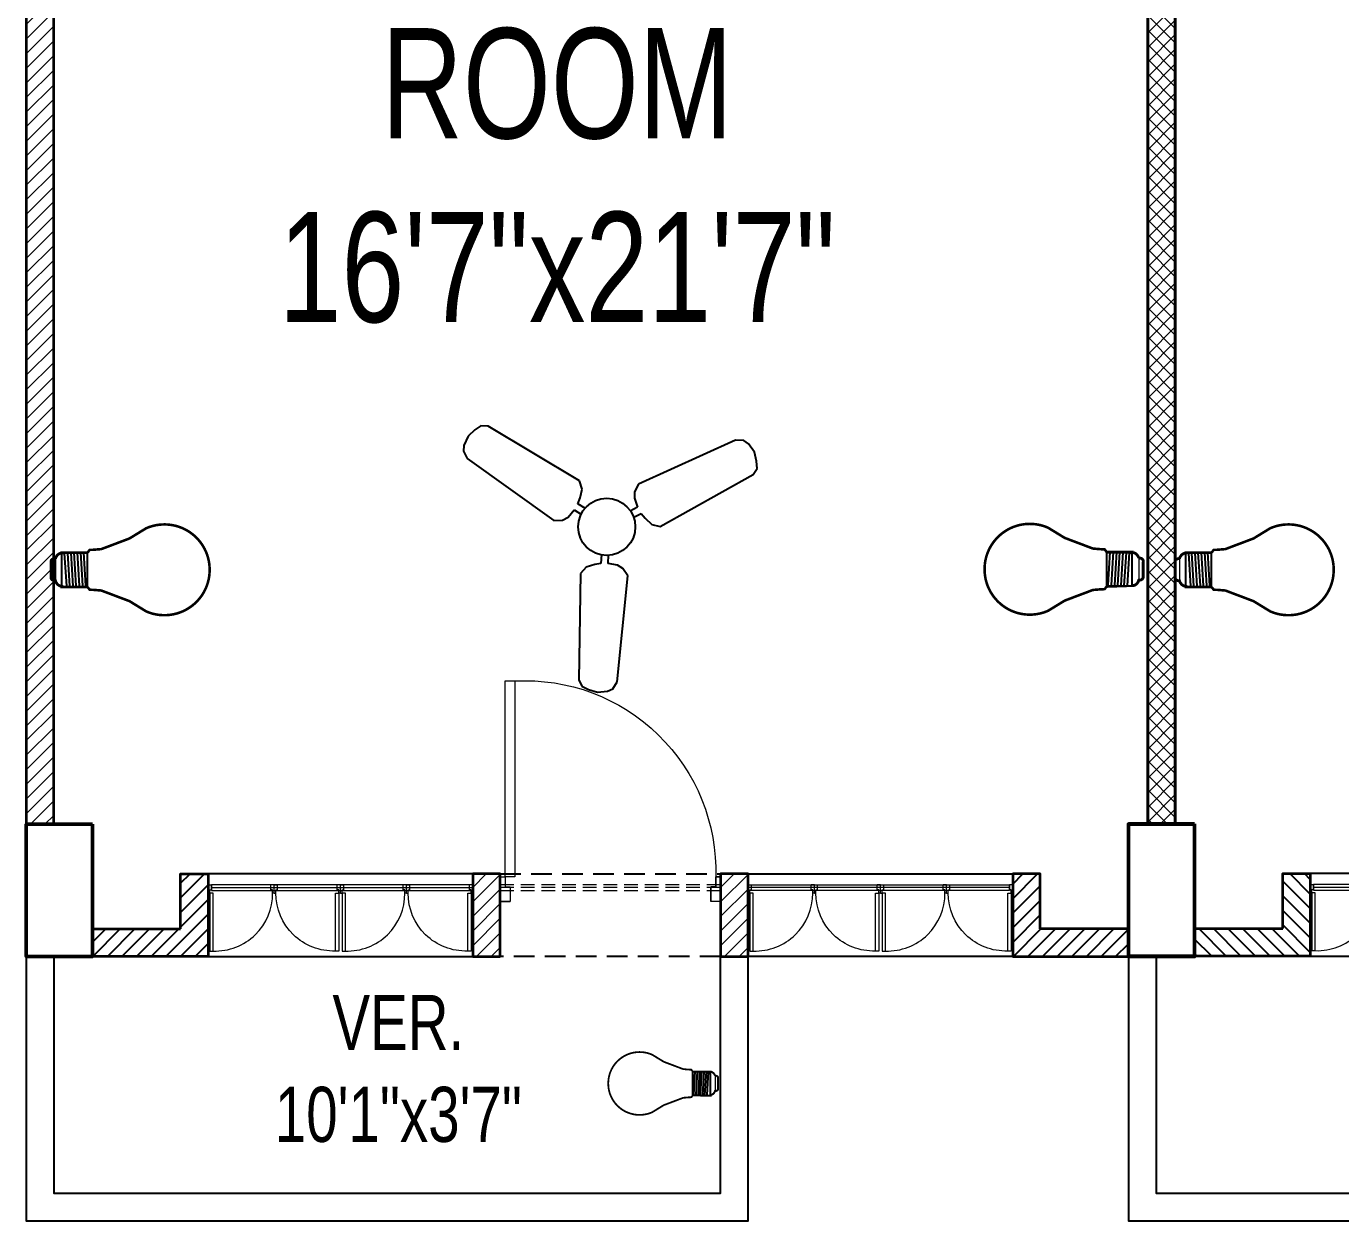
# Model space of a CAD drawing. Header units: inches. Extents: x -20263 to 10253, y -4567 to 3195.
# Drawn here: x 1168.8 to 1407.3, y 13.2 to 230 of the extents above; entities that cross this region are included whole.
import ezdxf

# ---------------------------------------------------------------- set-up
doc = ezdxf.new("R2010")
doc.units = ezdxf.units.IN
doc.header["$MEASUREMENT"] = 0
doc.linetypes.add('DASHED2', pattern=[0.375, 0.25, -0.125])
for name, color, linetype, lineweight in [('A-TEXT', 7, 'Continuous', 5), ('ar-DOOR-WOOD', 44, 'Continuous', 0), ('Main Wall', 250, 'Continuous', 13)]:
    doc.layers.add(name, color=color, linetype=linetype, lineweight=lineweight)
doc.layers.add('hatch brick', color=32, linetype='Continuous', lineweight=0, transparency=0.4)
doc.styles.add('SIMPLE', font='romantic.ttf')
pattern_1 = [(45, (0, 0), (-1.325825214724776, 1.325825214724777), [])]
pattern_2 = [(45, (-53754.35530223654, -18626.66944705774), (-1.325825214724776, 1.325825214724777), [])]
pattern_3 = [(45, (-53823.35530223607, -18628.66944705891), (-1.325825214724776, 1.325825214724777), [])]
pattern_4 = [(45, (-53826.85530223607, -18628.66944705891), (-1.325825214724776, 1.325825214724777), [])]
pattern_5 = [(45, (-53709.35530223747, -18626.66944705701), (-1.325825214724776, 1.325825214724777), [])]

# ---------------------------------------------------------------- blocks, each defined once
blk = doc.blocks.new('DOOR_45')
at = {"layer": 'ar-DOOR-WOOD'}
for p, q in [((-11008.74983954093, 15426.44491901914), (-11008.74983954093, 15424.44491901914)), ((-10968.74983954093, 15426.44491901914), (-11008.74983954093, 15426.44491901914)), ((-10968.74983954093, 15427.44491901914), (-10963.74983954093, 15427.44491901914)), ((-10968.74983954093, 15427.44491901914), (-10968.74983954093, 15426.44491901914)), ((-10968.74983954093, 15424.44491901914), (-10968.74983954093, 15426.44491901914)), ((-10968.74983954093, 15426.44491901914), (-10966.74983954093, 15426.44491901913)), ((-10966.74983954093, 15426.44491901913), (-10966.74983954093, 15425.44491901914)), ((-10963.74983954093, 15427.44491901914), (-10963.74983954093, 15425.44491901914)), ((-11008.74983954093, 15424.44491901914), (-10968.74983954093, 15424.44491901914)), ((-10966.74983954094, 15425.44491901914), (-10963.74983954093, 15425.44491901914)), ((-10968.74983954093, 15382.44491901914), (-10968.74983954093, 15383.44491901914)), ((-10968.74983954093, 15383.44491901914), (-10966.74983954093, 15383.44491901915)), ((-10966.74983954094, 15384.44491901914), (-10963.74983954093, 15384.44491901914)), ((-10966.74983954093, 15383.44491901915), (-10966.74983954093, 15384.44491901914)), ((-10963.74983954093, 15382.44491901914), (-10963.74983954093, 15384.44491901914)), ((-10968.74983954093, 15382.44491901914), (-10963.74983954093, 15382.44491901914))]:
    blk.add_line(p, q, dxfattribs=at)
for points in [[(-10968.74983954093, 15426.44491901914), (-11008.74983954093, 15426.44491901914), (-11008.74983954093, 15424.44491901914), (-10968.74983954093, 15424.44491901914)], [(-10963.74983954093, 15427.44491901914), (-10968.74983954093, 15427.44491901914), (-10968.74983954093, 15426.44491901914), (-10966.74983954093, 15426.44491901913), (-10966.74983954094, 15425.44491901914), (-10963.74983954093, 15425.44491901914)], [(-10968.74983954093, 15383.44491901914), (-10968.74983954093, 15382.44491901914), (-10963.74983954093, 15382.44491901914), (-10963.74983954093, 15384.44491901914), (-10966.74983954094, 15384.44491901914), (-10966.74983954093, 15383.44491901915)]]:
    blk.add_lwpolyline(points, close=True, dxfattribs=at)
blk.add_arc((-10969.88878258354, 15422.34595019709), 38.91770057393096, 176.9083364880638, 271.6770247748565, dxfattribs=at)
blk = doc.blocks.new('DOOR_40')
at = {"layer": 'ar-DOOR-WOOD'}
for p, q in [((-11029.13413019131, 15421.44491901914), (-11064.13413019131, 15421.44491901914)), ((-11064.13413019131, 15421.44491901914), (-11064.13413019131, 15419.44491901914)), ((-11064.13413019131, 15419.44491901914), (-11029.1341301913, 15419.44491901914)), ((-11029.13413019131, 15422.44491901914), (-11024.13413019131, 15422.44491901914)), ((-11029.13413019131, 15422.44491901914), (-11029.13413019131, 15421.44491901914)), ((-11029.1341301913, 15419.44491901914), (-11029.13413019131, 15421.44491901914)), ((-11029.13413019131, 15421.44491901914), (-11027.13413019131, 15421.44491901913)), ((-11027.13413019131, 15421.44491901913), (-11027.13413019131, 15420.44491901914)), ((-11027.13413019131, 15420.44491901914), (-11024.13413019131, 15420.44491901914)), ((-11024.13413019131, 15422.44491901914), (-11024.13413019131, 15420.44491901914)), ((-11027.13413019131, 15383.44491901915), (-11027.13413019131, 15384.44491901914)), ((-11027.13413019131, 15384.44491901914), (-11024.13413019131, 15384.44491901914)), ((-11024.13413019131, 15382.44491901914), (-11024.13413019131, 15384.44491901914)), ((-11029.13413019131, 15383.44491901914), (-11027.13413019131, 15383.44491901915)), ((-11029.13413019131, 15382.44491901914), (-11029.13413019131, 15383.44491901914)), ((-11029.13413019131, 15382.44491901914), (-11024.13413019131, 15382.44491901914))]:
    blk.add_line(p, q, dxfattribs=at)
blk.add_arc((-11029.35043855318, 15418.24850811177), 34.80426127697213, 178.0300457284519, 270.3560953613495, dxfattribs=at)
blk = doc.blocks.new('room 1')
h = blk.add_hatch()
h.set_pattern_fill('ANSI31', color=256, scale=15)
h.set_pattern_definition(pattern_1)
h.paths.add_polyline_path([(1498318.013291729, 133229.0129642707), (1498318.013291729, 133219.012964271), (1498323.013291729, 133219.012964271), (1498323.013291727, 133234.0129642703), (1498302.013291727, 133234.0129642703), (1498302.013291727, 133229.0129642751), (1498302.013291727, 133229.0129642751)])
h = blk.add_hatch()
h.set_pattern_fill('ANSI31', color=256, scale=15)
h.set_pattern_definition(pattern_1)
h.paths.add_polyline_path([(1498474.013291725, 133229.0129642705), (1498474.013291725, 133219.0129642708), (1498469.013291725, 133219.0129642708), (1498469.013291727, 133234.0129642701), (1498490.013291727, 133234.0129642701), (1498490.013291728, 133229.0129642749), (1498490.013291727, 133229.0129642749)])
at = {"layer": 'hatch brick'}
h = blk.add_hatch(dxfattribs=at)
h.set_pattern_fill('ANSI31', color=256, scale=15)
h.set_pattern_definition([(45, (68.99999999953434, 2.000000001164153), (-1.325825214724776, 1.325825214724777), [])])
h.paths.add_polyline_path([(1498376.013291727, 133234.0129642774), (1498376.013291726, 133219.0129642703), (1498376.013291726, 133219.0129642708), (1498371.013291727, 133219.012964271), (1498371.013291728, 133234.0129642775)])
h = blk.add_hatch(dxfattribs=at)
h.set_pattern_fill('ANSI31', color=256, scale=15)
h.set_pattern_definition([(45, (113.999999998603, 2.000000001891749), (-1.325825214724776, 1.325825214724777), [])])
h.paths.add_polyline_path([(1498421.013291724, 133234.0129642774), (1498421.013291725, 133219.012964271), (1498421.013291725, 133219.0129642715), (1498416.013291726, 133219.0129642718), (1498416.013291725, 133234.0129642775)])
h = blk.add_hatch(dxfattribs=at)
h.set_pattern_fill('ANSI31', color=256, scale=15)
h.set_pattern_definition(pattern_1)
h.paths.add_polyline_path([(1498298.513291727, 132989.0129642696), (1498293.513291727, 132989.0129642696), (1498293.513291727, 133210.0129642703), (1498298.513291727, 133210.0129642703)])
h = blk.add_hatch(dxfattribs=at)
h.set_pattern_fill('ANSI31', color=256, scale=15)
h.set_pattern_definition(pattern_1)
h.paths.add_polyline_path([(1498493.513291727, 132989.0129642698), (1498498.513291727, 132989.0129642698), (1498498.513291727, 133210.0129642701), (1498493.513291727, 133210.0129642701)])
h = blk.add_hatch(dxfattribs=at)
h.set_pattern_fill('ANSI31', color=256, scale=15)
h.set_pattern_definition([(45, (-14.49999998044223, 0), (-1.325825214724776, 1.325825214724777), [])])
h.paths.add_polyline_path([(1498302.013291727, 132970.0129642696), (1498307.013291727, 132970.0129642698), (1498307.013291727, 132965.01296427), (1498302.013291727, 132965.0129642696)])
h = blk.add_hatch(dxfattribs=at)
h.set_pattern_fill('ANSI31', color=256, scale=15)
h.set_pattern_definition([(45, (-5.000000000465661, -251.9999999998545), (-1.325825214724776, 1.325825214724777), [])])
h.paths.add_polyline_path([(1498376.013291727, 132970.0129642698), (1498355.013291728, 132970.01296427), (1498355.013291728, 132965.0129642701), (1498376.013291727, 132965.0129642699)])
h = blk.add_hatch(dxfattribs=at)
h.set_pattern_fill('ANSI31', color=256, scale=15)
h.set_pattern_definition([(45, (1.211289544356987, 4.016328603029251e-09), (-1.325825214724776, 1.325825214724777), [])])
h.paths.add_polyline_path([(1498437.013291727, 132970.01296427), (1498416.013291727, 132970.012964274), (1498416.013291727, 132965.0129642736), (1498437.013291727, 132965.01296427)])
h = blk.add_hatch(dxfattribs=at)
h.set_pattern_fill('ANSI31', color=256, scale=15)
h.set_pattern_definition(pattern_1)
h.paths.add_polyline_path([(1498490.013291727, 132970.0129642701), (1498485.013291727, 132970.0129642703), (1498485.013291727, 132965.0129642705), (1498490.013291727, 132965.01296427)])
for points in [[(1498323.013291728, 133234.0129642735), (1498371.013291727, 133234.0129642738), (1498371.013291727, 133219.0129642738), (1498323.013291728, 133219.0129642731)], [(1498469.013291724, 133234.0129642784), (1498421.013291725, 133234.0129642787), (1498421.013291725, 133219.0129642702), (1498469.013291724, 133219.0129642696)]]:
    blk.add_lwpolyline(points, close=True)
at = {"linetype": 'DASHED2', "ltscale": 15}
for points in [[(1498376.013291726, 133219.012964271), (1498416.013291726, 133219.012964271), (1498416.013291726, 133234.0129642765), (1498376.013291726, 133234.0129642765)], [(1498376.013291727, 132965.0129642697), (1498416.013291727, 132965.0129642697), (1498416.013291727, 132970.0129642693), (1498376.013291727, 132970.0129642693)]]:
    blk.add_lwpolyline(points, close=True, dxfattribs=at)
at = {"layer": 'Main Wall', "color": 1, "lineweight": 50}
for points in [[(1498302.013291727, 133210.0129642703), (1498290.013291727, 133210.0129642703), (1498290.013291727, 133234.0129642703), (1498302.013291727, 133234.0129642703), (1498302.013291727, 133210.0129642703)], [(1498502.013291727, 133210.0129642701), (1498490.013291727, 133210.0129642701), (1498490.013291727, 133234.0129642701), (1498502.013291727, 133234.0129642701), (1498502.013291727, 133210.0129642701)], [(1498302.013291727, 132965.0129642696), (1498290.013291727, 132965.0129642696), (1498290.013291727, 132989.0129642696), (1498302.013291727, 132989.0129642696), (1498302.013291727, 132965.0129642696)], [(1498502.013291727, 132965.0129642698), (1498490.013291727, 132965.0129642698), (1498490.013291727, 132989.0129642698), (1498502.013291727, 132989.0129642698), (1498502.013291727, 132965.0129642698)]]:
    blk.add_lwpolyline(points, dxfattribs=at)
at = {"layer": 'Main Wall', "lineweight": 35}
for points in [[(1498318.013291729, 133229.0129642707), (1498318.013291729, 133219.012964271), (1498323.013291729, 133219.012964271), (1498323.013291727, 133234.0129642703), (1498302.013291727, 133234.0129642703), (1498302.013291727, 133229.0129642751), (1498302.013291727, 133229.0129642751), (1498302.013291727, 133229.0129642751), (1498318.013291729, 133229.0129642751)], [(1498474.013291725, 133229.0129642705), (1498474.013291725, 133219.0129642708), (1498469.013291725, 133219.0129642708), (1498469.013291727, 133234.0129642701), (1498490.013291727, 133234.0129642701), (1498490.013291728, 133229.0129642749), (1498490.013291728, 133229.0129642749), (1498490.013291727, 133229.0129642749), (1498474.013291725, 133229.0129642749)], [(1498376.013291727, 132970.0129642698), (1498376.013291727, 132970.0129642698), (1498355.013291728, 132970.01296427), (1498355.013291728, 132965.0129642701), (1498376.013291727, 132965.0129642699), (1498376.013291727, 132970.0129642698)]]:
    blk.add_lwpolyline(points, dxfattribs=at)
for points in [[(1498376.013291727, 133234.0129642774), (1498376.013291726, 133219.0129642703), (1498376.013291726, 133219.0129642703), (1498376.013291726, 133219.0129642708), (1498371.013291727, 133219.012964271), (1498371.013291728, 133234.0129642775)], [(1498421.013291724, 133234.0129642774), (1498421.013291725, 133219.012964271), (1498421.013291725, 133219.012964271), (1498421.013291725, 133219.0129642715), (1498416.013291726, 133219.0129642718), (1498416.013291725, 133234.0129642775)], [(1498298.513291727, 132989.0129642696), (1498293.513291727, 132989.0129642696), (1498293.513291727, 133210.0129642703), (1498298.513291727, 133210.0129642703)], [(1498493.513291727, 132989.0129642698), (1498498.513291727, 132989.0129642698), (1498498.513291727, 133210.0129642701), (1498493.513291727, 133210.0129642701)], [(1498302.013291727, 132970.0129642696), (1498307.013291727, 132970.0129642698), (1498307.013291727, 132965.01296427), (1498302.013291727, 132965.0129642696)], [(1498437.013291727, 132970.01296427), (1498416.013291727, 132970.012964274), (1498416.013291727, 132965.0129642736), (1498437.013291727, 132965.01296427)], [(1498490.013291727, 132970.0129642701), (1498485.013291727, 132970.0129642703), (1498485.013291727, 132965.0129642705), (1498490.013291727, 132965.01296427)]]:
    blk.add_lwpolyline(points, close=True, dxfattribs=at)
at = {"layer": 'Main Wall', "color": 150}
for points in [[(1498371.013291727, 133221.0129642729), (1498323.613291728, 133221.0129642729), (1498323.613291728, 133222.0129642729), (1498371.013291727, 133222.0129642729)], [(1498371.013291727, 133221.0129642729), (1498323.613291728, 133221.0129642729), (1498323.613291728, 133221.5129642729), (1498371.013291727, 133221.5129642729)], [(1498421.013291725, 133221.0129642693), (1498468.413291725, 133221.0129642693), (1498468.413291725, 133222.0129642693), (1498421.013291725, 133222.0129642693)], [(1498421.013291726, 133221.0129642689), (1498468.413291725, 133221.0129642689), (1498468.413291725, 133221.5129642689), (1498421.013291726, 133221.5129642689)], [(1498307.013291727, 132968.0129642701), (1498354.413291727, 132968.0129642701), (1498354.413291727, 132967.0129642701), (1498307.013291727, 132967.0129642701)], [(1498307.013291727, 132968.0129642701), (1498354.413291727, 132968.0129642701), (1498354.413291727, 132967.5129642701), (1498307.013291727, 132967.5129642701)], [(1498437.613291727, 132968.0129642701), (1498484.413291726, 132968.0129642701), (1498484.413291726, 132967.0129642701), (1498437.613291727, 132967.0129642701)], [(1498437.613291727, 132968.0129642701), (1498484.413291726, 132968.0129642701), (1498484.413291726, 132967.5129642701), (1498437.613291727, 132967.5129642701)]]:
    blk.add_lwpolyline(points, close=True, dxfattribs=at)
at = {"layer": 'Main Wall', "color": 150, "linetype": 'DASHED2', "ltscale": 10}
for points in [[(1498376.01329174, 133222.0129642682), (1498416.01329174, 133222.0129642719), (1498416.01329174, 133221.0129642719), (1498376.01329174, 133221.0129642682)], [(1498376.01329174, 133222.0129642682), (1498416.01329174, 133222.0129642682), (1498416.01329174, 133221.5129642682), (1498376.01329174, 133221.5129642682)], [(1498376.013291727, 132968.0129642701), (1498416.013291727, 132968.0129642738), (1498416.013291727, 132967.0129642738), (1498376.013291727, 132967.0129642701)], [(1498376.013291727, 132968.0129642701), (1498416.013291727, 132968.0129642701), (1498416.013291727, 132967.5129642701), (1498376.013291727, 132967.5129642701)]]:
    blk.add_lwpolyline(points, close=True, dxfattribs=at)
at = {"layer": 'Main Wall'}
for points in [[(1498307.013291727, 132965.0129642699), (1498355.013291728, 132965.01296427), (1498355.013291728, 132970.01296427), (1498307.013291727, 132970.01296427)], [(1498437.013291727, 132965.0129642699), (1498485.013291727, 132965.01296427), (1498485.013291727, 132970.01296427), (1498437.013291727, 132970.01296427)]]:
    blk.add_lwpolyline(points, close=True, dxfattribs=at)
at = {"layer": 'Main Wall', "extrusion": (0, 0, -1)}
for name, p, xscale, yscale, zscale, rotation in [('DOOR_40', (-1502949.746767432, 129913.772725216), 0.2999999999999545, 0.2999999999999545, -0.2999999999999545, 270), ('DOOR_40', (-1502973.746767433, 129913.7727252155), 0.2999999999999545, 0.2999999999999545, -0.2999999999999545, 270), ('DOOR_40', (-1493818.27981602, 129913.772725212), -0.2999999999999545, 0.2999999999999545, -0.2999999999999545, 90), ('DOOR_40', (-1493842.279816021, 129913.7727252124), -0.2999999999999545, 0.2999999999999545, -0.2999999999999545, 90), ('DOOR_45', (-1512089.297664188, 142969.5683771961), -0.8888888888889142, 0.8888888888889142, -0.8888888888889142, 270), ('DOOR_45', (-1512089.297664189, 123219.4575513442), 0.8888888888889142, 0.8888888888889142, -0.8888888888889142, 270), ('DOOR_40', (-1493704.279816022, 136275.2532033275), 0.2999999999999545, 0.2999999999999545, -0.2999999999999545, 90), ('DOOR_40', (-1493728.279816023, 136275.253203327), 0.2999999999999545, 0.2999999999999545, -0.2999999999999545, 90), ('DOOR_40', (-1493834.279816021, 136275.2532033275), 0.2999999999999545, 0.2999999999999545, -0.2999999999999545, 90), ('DOOR_40', (-1493858.279816022, 136275.253203327), 0.2999999999999545, 0.2999999999999545, -0.2999999999999545, 90)]:
    blk.add_blockref(name, p, dxfattribs=dict(at, xscale=xscale, yscale=yscale, zscale=zscale, rotation=rotation))
at = {"layer": 'Main Wall'}
for p, xscale, yscale, zscale, rotation in [((1493720.279816022, 129913.7727252155), 0.2999999999999545, 0.2999999999999545, 0.2999999999999545, 270), ((1493744.279816022, 129913.7727252155), 0.2999999999999545, 0.2999999999999545, 0.2999999999999545, 270), ((1503047.746767431, 129913.772725212), -0.2999999999999545, 0.2999999999999545, 0.2999999999999546, 90), ((1503071.746767431, 129913.772725212), -0.2999999999999545, 0.2999999999999545, 0.2999999999999546, 90), ((1502933.746767433, 136275.2532033274), 0.2999999999999546, 0.2999999999999546, 0.2999999999999546, 90), ((1502957.746767433, 136275.2532033274), 0.2999999999999546, 0.2999999999999546, 0.2999999999999546, 90), ((1503063.746767432, 136275.2532033274), 0.2999999999999546, 0.2999999999999546, 0.2999999999999546, 90), ((1503087.746767432, 136275.2532033274), 0.2999999999999546, 0.2999999999999546, 0.2999999999999546, 90)]:
    blk.add_blockref('DOOR_40', p, dxfattribs=dict(at, xscale=xscale, yscale=yscale, zscale=zscale, rotation=rotation))
blk = doc.blocks.new('LED')
for p, q in [((-11.62195811920355, -7.673611111240461), (11.66805439638665, -7.673611111240461)), ((-11.62195811920355, -11.01085861705087), (11.66805439638665, -9.586571831000583)), ((-11.62195811920355, -13.26320565322931), (11.66805439638665, -11.83891886717902)), ((-11.48473039588907, -15.50716061006142), (11.80528211970113, -14.08287382401113)), ((-11.34750267257232, -17.75111556689581), (11.94250984301789, -16.32682878084552)), ((-12.14420837294711, -25.60950013091087), (11.9482995510657, -25.60950013091087)), ((-11.21027494925556, -19.99507052372792), (12.07973756633464, -18.57078373767763)), ((-11.21027494925556, -22.24741755990635), (12.07973756633464, -20.82313077385606)), ((-11.21027494925556, -24.49976459608479), (12.07973756633464, -23.0754778100345))]:
    blk.add_line(p, q)
at = {"lineweight": 9}
blk.add_line((7.753472222211713, -3.138888888934162), (-7.774305555612955, -3.138888888934162), dxfattribs=at)
for points, const_width in [([(5.336805555525643, 0), (5.4412434895562, 0.008409288193433895), (5.716579861091304, 0.0008680555538376211), (6.105848524296107, -0.07177734375318323), (6.552083333335759, -0.2586805555620231), (6.99831814237541, -0.6089952257048026), (7.203633626322699, -0.8607923719728205), (7.387586805580213, -1.171875000013642), (7.543056911920303, -1.54838731555401), (7.662923177115317, -1.996473524322937), (7.740064832933058, -2.522277832051714), (7.767361111145874, -3.131944444467081), (7.740064832933058, -2.522277832051714), (7.662923177115317, -1.996473524322937), (7.543056911920303, -1.54838731555401), (7.387586805580213, -1.171875000013642), (7.203633626322699, -0.8607923719728205), (6.99831814237541, -0.6089952257048026), (6.552083333335759, -0.2586805555620231), (6.105848524296107, -0.07177734375318323), (5.716579861091304, 0.0008680555538376211), (5.4412434895562, 0.008409288193433895), (5.336805555525643, 0), (-5.336805555525643, 0), (-5.393415038788589, 0.0007774021173645451), (-5.548634589667927, -0.0075548877316578), (-5.780550859806226, -0.0409936138453304), (-6.067250500843784, -0.1155355205287378), (-6.386820164420897, -0.2471773520778697), (-6.717346502177861, -0.4519158527978107), (-7.036916165754974, -0.7457477669890977), (-7.323615806792532, -1.144669838949994), (-7.555532076930831, -1.664678812983311), (-7.710751627810168, -2.321771433387312), (-7.767361111073114, -3.131944444467081), (-7.809043141594429, -3.143505520313283), (-7.926989230234085, -3.17983669707246), (-8.110549372609057, -3.243409898573191), (-8.349073564336322, -3.336697048641781), (-8.948414078320184, -3.622300889796861), (-9.63981073712148, -4.056423611164064), (-10.33806350567147, -4.65884060336748), (-10.95797234891279, -5.4493272570312), (-11.21192278758372, -5.921276516480702), (-11.41433723177897, -6.447658962781588), (-11.55456567711326, -7.03094651975789), (-11.62195811920355, -7.673611111240461), (-12.17560580780628, -7.673611111240461), (-12.14354653007831, -25.98758006918843)], 2), ([(-5.336805555525643, 0), (-5.393415038788589, 0.0007774021173645451), (-5.548634589667927, -0.0075548877316578), (-5.780550859806226, -0.0409936138453304), (-6.067250500843784, -0.1155355205287378), (-6.386820164420897, -0.2471773520778697), (-6.717346502177861, -0.4519158527978107), (-7.036916165754974, -0.7457477669890977), (-7.323615806792532, -1.144669838949994), (-7.555532076930831, -1.664678812983311), (-7.710751627810168, -2.321771433387312), (-7.767361111073114, -3.131944444467081)], 1), ([(11.94908567945959, -26.0747160671599), (11.9179912350387, -7.673611111240461), (11.66805439638665, -7.673611111240461), (11.59140342991577, -7.03094651975789), (11.44322432111039, -6.447658962781588), (11.23406903293699, -5.921276516480702), (10.97448952835066, -5.4493272570312), (10.34626572179377, -4.65884060336748), (9.64296860513059, -4.056423611164064), (8.949013882042891, -3.622300889796861), (8.348817256226084, -3.336697048641781), (7.926794431364215, -3.17983669707246), (7.808978101693356, -3.143505520313283), (7.767361111145874, -3.131944444467081)], 2), ([(-0.0979544109395647, -111.1410105734581), (-0.2105905724761215, -111.1424359828675), (-1.027991162002309, -111.132090646488), (-1.840295722140581, -111.1012205378097), (-2.647255402196151, -111.0500745075274), (-3.448621351478778, -110.9789014063313), (-4.244144719295946, -110.8879500849162), (-5.033576654952867, -110.7774693939677), (-5.816668307763848, -110.6477081841854), (-6.593170827029553, -110.4989153062547), (-7.362835362062015, -110.3313396108729), (-8.125413062168718, -110.14522994873), (-8.880655076654875, -109.9408351705165), (-9.628312554834793, -109.718404126927), (-10.36813664600913, -109.4781856686518), (-11.09987849948993, -109.2204286463834), (-11.82328926458695, -108.9453819108166), (-12.53812009060084, -108.6532943126394), (-13.2441221268482, -108.3444147025466), (-13.94104652262968, -108.0189919312284), (-14.62864442725959, -107.6772748493795), (-15.30666699004087, -107.319512307688), (-15.97486536028327, -106.9459531568486), (-16.6329906872943, -106.5568462475539), (-17.28079412038369, -106.1524404304919), (-17.91802680885667, -105.7329845563618), (-18.54443990202299, -105.2987274758493), (-19.15978454919014, -104.8499180396493), (-19.7638118996656, -104.3868050984543), (-20.35627310275913, -103.9096375029544), (-20.93691930777823, -103.41866410384), (-21.50550166402809, -102.9141337518104), (-22.06177132081848, -102.3962952975489), (-22.60547942745688, -101.865397591755), (-23.13637713325079, -101.3216894851166), (-23.65421558751223, -100.7654198283262), (-24.15874593954186, -100.1968374720764), (-24.64971933865627, -99.61619126705955), (-25.12688693415612, -99.02373006396601), (-25.58999987535117, -98.41970271349055), (-26.03880931155118, -97.80435806632113), (-26.47306639206363, -97.17794497315481), (-26.89252226619601, -96.54071228468183), (-27.29692808325581, -95.89290885159244), (-27.6860349925505, -95.23478352458142), (-28.05959414338986, -94.56658515433901), (-28.41735668508136, -93.88856259155773), (-28.75907376693021, -93.20096468693009), (-29.08449653824846, -92.50404029114634), (-29.39337614834358, -91.79803825490126), (-29.68546374651851, -91.08320742888736), (-29.96051048208756, -90.35979666379035), (-30.21826750435594, -89.62805481030955), (-30.45848596263113, -88.88823071913293), (-30.68091700621835, -88.14057324095529), (-30.88531178443191, -87.38533122646913), (-31.07142144657701, -86.62275352636243), (-31.23899714195659, -85.85308899132997), (-31.38779001988723, -85.07658647206426), (-31.51755122967188, -84.29349481925328), (-31.62803192061801, -83.50406288359409), (-31.71898324203539, -82.7085395157792), (-31.7901563432315, -81.90717356649657), (-31.84130237351383, -81.100213886441), (-31.87217248218985, -80.28790932630272), (-31.88251781857161, -79.47050873677654), (-31.85871828562313, -78.2306448727104), (-31.78789768564684, -77.0029075395314), (-31.67092301696812, -75.78816087417408), (-31.50866127789186, -74.58726901357068), (-31.30197946673889, -73.40109609465344), (-31.05174458181864, -72.23050625436144), (-30.75882362145421, -71.07636362962467), (-30.42408358395278, -69.9395323573799), (-30.04839146763061, -68.82087657456168), (-29.63261427080852, -67.72126041810225), (-29.17761899179368, -66.6415480249384), (-22.06212139966055, -55.01784785989457), (-14.60452688132818, -35.28082400272524), (-14.13784212233395, -29.71362986531858), (-14.05258877907045, -27.10895422654175), (-12.14420471544599, -25.61158949023593)], 1.8), ([(-0.0979544109395647, -111.1410105734581), (0.01468175059699206, -111.1424359828675), (0.8320823401231792, -111.132090646488), (1.644386900261452, -111.1012205378097), (2.451346580317022, -111.0500745075274), (3.252712529599648, -110.9789014063313), (4.048235897416816, -110.8879500849162), (4.837667833073738, -110.7774693939677), (5.620759485884719, -110.6477081841854), (6.397262005150424, -110.4989153062547), (7.166926540182885, -110.3313396108729), (7.929504240289589, -110.14522994873), (8.684746254775746, -109.9408351705165), (9.432403732955663, -109.718404126927), (10.17222782413, -109.4781856686518), (10.9039696776108, -109.2204286463834), (11.62738044270782, -108.9453819108166), (12.34221126872171, -108.6532943126394), (13.04821330496907, -108.3444147025466), (13.74513770075055, -108.0189919312284), (14.43273560538046, -107.6772748493795), (15.11075816816174, -107.319512307688), (15.77895653840415, -106.9459531568486), (16.43708186541517, -106.5568462475539), (17.08488529850456, -106.1524404304919), (17.72211798697754, -105.7329845563618), (18.34853108014386, -105.2987274758493), (18.96387572731101, -104.8499180396493), (19.56790307778647, -104.3868050984543), (20.16036428088, -103.9096375029544), (20.7410104858991, -103.41866410384), (21.30959284214896, -102.9141337518104), (21.86586249893935, -102.3962952975489), (22.40957060557776, -101.865397591755), (22.94046831137166, -101.3216894851166), (23.4583067656331, -100.7654198283262), (23.96283711766273, -100.1968374720764), (24.45381051677714, -99.61619126705955), (24.93097811227699, -99.02373006396601), (25.39409105347204, -98.41970271349055), (25.84290048967205, -97.80435806632113), (26.2771575701845, -97.17794497315481), (26.69661344431688, -96.54071228468183), (27.10101926137668, -95.89290885159244), (27.49012617067137, -95.23478352458142), (27.86368532151073, -94.56658515433901), (28.22144786320223, -93.88856259155773), (28.56316494505108, -93.20096468693009), (28.88858771636933, -92.50404029114634), (29.19746732646445, -91.79803825490126), (29.48955492463938, -91.08320742888736), (29.76460166020843, -90.35979666379035), (30.02235868247681, -89.62805481030955), (30.262577140752, -88.88823071913293), (30.48500818433922, -88.14057324095529), (30.68940296255278, -87.38533122646913), (30.87551262469788, -86.62275352636243), (31.04308832007746, -85.85308899132997), (31.1918811980081, -85.07658647206426), (31.32164240779275, -84.29349481925328), (31.43212309873888, -83.50406288359409), (31.52307442015626, -82.7085395157792), (31.59424752135237, -81.90717356649657), (31.6453935516347, -81.100213886441), (31.67626366031072, -80.28790932630272), (31.68660899669248, -79.47050873677654), (31.662809463744, -78.2306448727104), (31.59198886376771, -77.0029075395314), (31.47501419508899, -75.78816087417408), (31.31275245601273, -74.58726901357068), (31.10607064485976, -73.40109609465344), (30.85583575993951, -72.23050625436144), (30.56291479957508, -71.07636362962467), (30.22817476207365, -69.9395323573799), (29.85248264575148, -68.82087657456168), (29.43670544892939, -67.72126041810225), (28.98171016991455, -66.6415480249384), (21.86621257778143, -55.01784785989457), (14.40861805944905, -35.28082400272524), (13.94193330045482, -29.71362986531858), (13.85667995719132, -27.10895422654175), (11.94829589356686, -25.61158949023593)], 1.8)]:
    blk.add_lwpolyline(points, dxfattribs=dict(const_width=const_width))
at = {"color": 7, "lineweight": 20}
blk.add_open_spline([(-9.780145992399412, -25.60950013091087), (-9.780145992399412, -25.60950013091087), (9.36287158572668, -25.60950013091087), (9.36287158572668, -25.60950013091087)], degree=3, dxfattribs=at)
blk = doc.blocks.new('6')
at = {"color": 7}
for p, q in [((3285.09460023728, -2227.812312825814), (3268.203017717533, -2243.214947643106)), ((3322.001784873501, -2211.388185946385), (3285.09460023728, -2227.812312825814)), ((3358.833602696031, -2210.928262348285), (3322.001784873501, -2211.388185946385)), ((3387.419428975627, -2214.85479146079), (3358.833602696031, -2210.928262348285)), ((3407.455159068413, -2235.569703733314), (3387.419428975627, -2214.85479146079)), ((3532.616130724855, -2638.276677890213), (3407.455159068413, -2235.569703733314)), ((3268.203017717533, -2243.214947643106), (3260.072671059825, -2275.109986067515)), ((3260.072671059825, -2275.109986067515), (3351.430318501152, -2686.885823574381)), ((3518.353436325051, -2668.918010973835), (3532.616130724855, -2638.276677890213)), ((3351.430318501152, -2686.885823574381), (3378.455430684917, -2709.349233924991)), ((3467.620834891059, -2701.371620647957), (3489.15944848799, -2689.795354125205)), ((3476.668623924561, -2735.180602138395), (3467.620834891059, -2701.371620647957)), ((3489.15944848799, -2689.795354125205), (3518.353436325051, -2668.918010973835)), ((3378.455430684917, -2709.349233924991), (3402.984851222791, -2714.364023375789)), ((3402.984851222791, -2714.364023375789), (3440.083071073823, -2709.484276105764)), ((3440.083071073823, -2709.484276105764), (3449.625960268386, -2742.435700149623)), ((3698.524306245454, -2804.004345633553), (3665.557866051167, -2816.177074206758)), ((4100.811465826191, -2930.774220984427), (3698.524306245454, -2804.004345633553)), ((3634.62709595573, -2869.48065522895), (3601.318881098487, -2861.269327715969)), ((3648.950220734187, -2834.912780823766), (3634.62709595573, -2869.48065522895)), ((3665.557866051167, -2816.177074206758), (3648.950220734187, -2834.912780823766)), ((3290.860035872392, -2913.430352119145), (3004.68605181326, -3223.176420235655)), ((3324.527555910245, -2910.461541285737), (3290.860035872392, -2913.430352119145)), ((3357.20485932783, -2925.305604853316), (3324.527555910245, -2910.461541285737)), ((3402.755049356565, -2913.430352119145), (3377.999507073619, -2938.170458065111)), ((3594.080648335002, -2888.316510469418), (3627.883979767867, -2897.385386028442)), ((3627.883979767867, -2897.385386028442), (3627.140013916724, -2921.826505762989)), ((3377.999507073619, -2938.170458065111), (3357.20485932783, -2925.305604853316)), ((3398.794154702991, -2957.962533421347), (3422.559480365671, -2933.222436875918)), ((3421.569249659151, -2987.650660541954), (3398.794154702991, -2957.962533421347)), ((3627.140013916724, -2921.826505762989), (3630.623329497248, -2957.547912467386)), ((3630.623329497248, -2957.547912467386), (3650.028155135296, -2985.220434732151)), ((4124.368206082218, -2953.762826908611), (4100.811465826191, -2930.774220984427)), ((4129.261487812109, -2976.092683855792), (4124.368206082218, -2953.762826908611)), ((3429.491024880044, -3011.40115660976), (3421.569249659151, -2987.650660541954)), ((3423.549696985938, -3046.037295533575), (3429.491024880044, -3011.40115660976)), ((3650.028155135296, -2985.220434732151), (4061.363110850871, -3078.18134077254)), ((4107.014003276199, -3048.394558476981), (4125.03160670989, -3016.267306803025)), ((4125.03160670989, -3016.267306803025), (4129.261487812109, -2976.092683855792)), ((3112.620184730113, -3331.043257704119), (3423.549696985938, -3046.037295533575)), ((4061.363110850871, -3078.18134077254), (4089.32061616455, -3071.187345680779)), ((4089.32061616455, -3071.187345680779), (4107.014003276199, -3048.394558476981)), ((3004.68605181326, -3223.176420235655), (2996.764276592367, -3250.885327614493)), ((2996.764276592367, -3250.885327614493), (3007.656715760313, -3277.604643901692)), ((3007.656715760313, -3277.604643901692), (3026.470930149153, -3309.271971992099)), ((3026.470930149153, -3309.271971992099), (3059.148233566739, -3333.022468059904)), ((3059.148233566739, -3333.022468059904), (3080.933097932793, -3339.949690204345)), ((3080.933097932793, -3339.949690204345), (3112.620184730113, -3331.043257704119))]:
    blk.add_line(p, q, dxfattribs=at)
blk.add_circle((3491.168107205376, -2845.64248825202), 113.238972, dxfattribs=at)

msp = doc.modelspace()

# ---------------------------------------------------------------- hatches: boundary and pattern name
h = msp.add_hatch()
h.set_pattern_fill('ANSI31', color=256, scale=15)
h.set_pattern_definition(pattern_3)
h.paths.add_polyline_path([(1196.796636413291, 66.18653580114875), (1196.796636413291, 76.18653580085771), (1201.796636413291, 76.18653580085771), (1201.796636411196, 61.18653580158531), (1180.796636411429, 61.18653580158531), (1180.796636410963, 66.18653579684138), (1180.796636411429, 66.18653579684138)])
h = msp.add_hatch()
h.set_pattern_fill('ANSI31', color=256, scale=15)
h.set_pattern_definition(pattern_3)
h.paths.add_polyline_path([(1196.796636413291, 66.18653580114875), (1196.796636413291, 76.18653580085771), (1201.796636413291, 76.18653580085771), (1201.796636411196, 61.18653580158531), (1180.796636411429, 61.18653580158531), (1180.796636410963, 66.18653579684138), (1180.796636411429, 66.18653579684138)])
h = msp.add_hatch()
h.set_pattern_fill('ANSI31', color=256, scale=15)
h.set_pattern_definition(pattern_3)
h.paths.add_polyline_path([(1352.796636409566, 66.18653580135248), (1352.796636409566, 76.18653580106144), (1347.796636409566, 76.18653580106144), (1347.796636411662, 61.18653580178903), (1368.796636411429, 61.18653580178903), (1368.796636411894, 66.18653579704511), (1368.796636411429, 66.18653579704511)])
h = msp.add_hatch()
h.set_pattern_fill('ANSI31', color=256, scale=15)
h.set_pattern_definition(pattern_3)
h.paths.add_polyline_path([(1352.796636409566, 66.18653580135248), (1352.796636409566, 76.18653580106144), (1347.796636409566, 76.18653580106144), (1347.796636411662, 61.18653580178903), (1368.796636411429, 61.18653580178903), (1368.796636411894, 66.18653579704511), (1368.796636411429, 66.18653579704511)])
at = {"layer": 'hatch brick'}
h = msp.add_hatch(dxfattribs=at)
h.set_pattern_fill('ANSI31', color=256, scale=15)
h.set_pattern_definition(pattern_4)
h.paths.add_polyline_path([(1173.796636411429, 306.1865358022837), (1168.796636411429, 306.1865358022837), (1168.796636411429, 85.18653580158531), (1173.796636411429, 85.18653580158531)])
h = msp.add_hatch(dxfattribs=at)
h.set_pattern_fill('ANSI31', color=256, scale=15)
h.set_pattern_definition(pattern_4)
h.paths.add_polyline_path([(1173.796636411429, 306.1865358022837), (1168.796636411429, 306.1865358022837), (1168.796636411429, 85.18653580158531), (1173.796636411429, 85.18653580158531)])
h = msp.add_hatch(dxfattribs=at)
h.set_pattern_fill('ANSI31', color=256, scale=15)
h.set_pattern_definition(pattern_3)
h.paths.add_polyline_path([(1372.296636411429, 306.1865358020509), (1377.296636411429, 306.1865358020509), (1377.296636411429, 85.18653580178903), (1372.296636411429, 85.18653580178903)])
h = msp.add_hatch(dxfattribs=at)
h.set_pattern_fill('ANSI31', color=256, scale=15)
h.set_pattern_definition(pattern_3)
h.paths.add_polyline_path([(1372.296636411429, 306.1865358020509), (1377.296636411429, 306.1865358020509), (1377.296636411429, 85.18653580178903), (1372.296636411429, 85.18653580178903)])
h = msp.add_hatch(dxfattribs=at)
h.set_pattern_fill('ANSI31', color=256, scale=15)
h.set_pattern_definition(pattern_2)
h.paths.add_polyline_path([(1254.796636411662, 61.18653579445487), (1254.796636410498, 76.18653580164352), (1254.79663641073, 76.18653580111965), (1249.796636411196, 76.18653580085771), (1249.79663641236, 61.18653579442577)])
h = msp.add_hatch(dxfattribs=at)
h.set_pattern_fill('ANSI31', color=256, scale=15)
h.set_pattern_definition(pattern_2)
h.paths.add_polyline_path([(1254.796636411662, 61.18653579445487), (1254.796636410498, 76.18653580164352), (1254.79663641073, 76.18653580111965), (1249.796636411196, 76.18653580085771), (1249.79663641236, 61.18653579442577)])
h = msp.add_hatch(dxfattribs=at)
h.set_pattern_fill('ANSI31', color=256, scale=15)
h.set_pattern_definition(pattern_5)
h.paths.add_polyline_path([(1299.796636408868, 61.18653579445487), (1299.796636409566, 76.18653580091592), (1299.796636409799, 76.18653580039205), (1294.796636410265, 76.18653580013012), (1294.796636409566, 61.18653579442577)])
h = msp.add_hatch(dxfattribs=at)
h.set_pattern_fill('ANSI31', color=256, scale=15)
h.set_pattern_definition(pattern_5)
h.paths.add_polyline_path([(1299.796636408868, 61.18653579445487), (1299.796636409566, 76.18653580091592), (1299.796636409799, 76.18653580039205), (1294.796636410265, 76.18653580013012), (1294.796636409566, 61.18653579442577)])

# ---------------------------------------------------------------- linework, layer by layer
for points in [[(1201.796636412127, 61.18653579835478), (1249.796636411662, 61.18653579812195), (1249.796636411662, 76.18653579809285), (1201.796636412127, 76.18653579876224)], [(1201.796636412127, 61.18653579835478), (1249.796636411662, 61.18653579812195), (1249.796636411662, 76.18653579809285), (1201.796636412127, 76.18653579876224)], [(1347.796636408868, 61.18653579346534), (1299.796636409566, 61.18653579323251), (1299.796636409566, 76.18653580167262), (1347.796636408868, 76.18653580234201)], [(1347.796636408868, 61.18653579346534), (1299.796636409566, 61.18653579323251), (1299.796636409566, 76.18653580167262), (1347.796636408868, 76.18653580234201)]]:
    msp.add_lwpolyline(points, close=True)
at = {"linetype": 'DASHED2', "ltscale": 15}
msp.add_lwpolyline([(1254.796636410498, 76.18653580085771), (1294.796636410032, 76.18653580085771), (1294.796636410265, 61.18653579535709), (1254.79663641073, 61.18653579535709)], close=True, dxfattribs=at)
msp.add_lwpolyline([(1254.796636410498, 76.18653580085771), (1294.796636410032, 76.18653580085771), (1294.796636410265, 61.18653579535709), (1254.79663641073, 61.18653579535709)], close=True, dxfattribs=at)
for points in [[(1168.79663641399, 61.24903585974204), (1168.79663641399, 13.24903585974204), (1299.796636411196, 13.24903585973476), (1299.796636411196, 61.24903585985118)], [(1168.79663641399, 61.24903585974204), (1168.79663641399, 13.24903585974204), (1299.796636411196, 13.24903585973476), (1299.796636411196, 61.24903585985118)], [(1173.796636411429, 61.24903585972021), (1173.796636411429, 18.24903585972021), (1294.796636411196, 18.24903585973476), (1294.796636411196, 61.24903585985118)], [(1173.796636411429, 61.24903585972021), (1173.796636411429, 18.24903585972021), (1294.796636411196, 18.24903585973476), (1294.796636411196, 61.24903585985118)], [(1368.79663641399, 61.24903581201175), (1368.79663641399, 13.24903581201175), (1499.796636411196, 13.24903581200448), (1499.796636411196, 61.24903581212089)], [(1368.79663641399, 61.24903581201175), (1368.79663641399, 13.24903581201175), (1499.796636411196, 13.24903581200448), (1499.796636411196, 61.24903581212089)], [(1373.796636411429, 61.24903581198993), (1373.796636411429, 18.24903581198993), (1494.796636411196, 18.24903581200448), (1494.796636411196, 61.24903581212089)], [(1373.796636411429, 61.24903581198993), (1373.796636411429, 18.24903581198993), (1494.796636411196, 18.24903581200448), (1494.796636411196, 61.24903581212089)]]:
    msp.add_lwpolyline(points)
at = {"layer": 'Main Wall', "lineweight": 35}
for points in [[(1173.796636411429, 306.1865358022837), (1168.796636411429, 306.1865358022837), (1168.796636411429, 85.18653580158531), (1173.796636411429, 85.18653580158531)], [(1173.796636411429, 306.1865358022837), (1168.796636411429, 306.1865358022837), (1168.796636411429, 85.18653580158531), (1173.796636411429, 85.18653580158531)], [(1372.296636411429, 306.1865358020509), (1377.296636411429, 306.1865358020509), (1377.296636411429, 85.18653580178903), (1372.296636411429, 85.18653580178903)], [(1372.296636411429, 306.1865358020509), (1377.296636411429, 306.1865358020509), (1377.296636411429, 85.18653580178903), (1372.296636411429, 85.18653580178903)], [(1254.796636411662, 61.18653579445487), (1254.796636410498, 76.18653580164352), (1254.796636410498, 76.18653580164352), (1254.79663641073, 76.18653580111965), (1249.796636411196, 76.18653580085771), (1249.79663641236, 61.18653579442577)], [(1254.796636411662, 61.18653579445487), (1254.796636410498, 76.18653580164352), (1254.796636410498, 76.18653580164352), (1254.79663641073, 76.18653580111965), (1249.796636411196, 76.18653580085771), (1249.79663641236, 61.18653579442577)], [(1299.796636408868, 61.18653579445487), (1299.796636409566, 76.18653580091592), (1299.796636409566, 76.18653580091592), (1299.796636409799, 76.18653580039205), (1294.796636410265, 76.18653580013012), (1294.796636409566, 61.18653579442577)], [(1299.796636408868, 61.18653579445487), (1299.796636409566, 76.18653580091592), (1299.796636409566, 76.18653580091592), (1299.796636409799, 76.18653580039205), (1294.796636410265, 76.18653580013012), (1294.796636409566, 61.18653579442577)]]:
    msp.add_lwpolyline(points, close=True, dxfattribs=at)
at = {"layer": 'Main Wall', "color": 1, "lineweight": 50}
for points in [[(1180.796636411429, 85.18653580158531), (1168.796636411429, 85.18653580158531), (1168.796636411429, 61.18653580158531), (1180.796636411429, 61.18653580158531), (1180.796636411429, 85.18653580158531)], [(1180.796636411429, 85.18653580158531), (1168.796636411429, 85.18653580158531), (1168.796636411429, 61.18653580158531), (1180.796636411429, 61.18653580158531), (1180.796636411429, 85.18653580158531)], [(1380.796636411429, 85.18653580178903), (1368.796636411429, 85.18653580178903), (1368.796636411429, 61.18653580178903), (1380.796636411429, 61.18653580178903), (1380.796636411429, 85.18653580178903)], [(1380.796636411429, 85.18653580178903), (1368.796636411429, 85.18653580178903), (1368.796636411429, 61.18653580178903), (1380.796636411429, 61.18653580178903), (1380.796636411429, 85.18653580178903)]]:
    msp.add_lwpolyline(points, dxfattribs=at)
at = {"layer": 'Main Wall', "lineweight": 35}
for points in [[(1196.796636413291, 66.18653580114875), (1196.796636413291, 76.18653580085771), (1201.796636413291, 76.18653580085771), (1201.796636411196, 61.18653580158531), (1180.796636411429, 61.18653580158531), (1180.796636410963, 66.18653579684138), (1180.796636410963, 66.18653579684138), (1180.796636411429, 66.18653579684138), (1196.796636413291, 66.18653579684138)], [(1196.796636413291, 66.18653580114875), (1196.796636413291, 76.18653580085771), (1201.796636413291, 76.18653580085771), (1201.796636411196, 61.18653580158531), (1180.796636411429, 61.18653580158531), (1180.796636410963, 66.18653579684138), (1180.796636410963, 66.18653579684138), (1180.796636411429, 66.18653579684138), (1196.796636413291, 66.18653579684138)], [(1352.796636409566, 66.18653580135248), (1352.796636409566, 76.18653580106144), (1347.796636409566, 76.18653580106144), (1347.796636411662, 61.18653580178903), (1368.796636411429, 61.18653580178903), (1368.796636411894, 66.18653579704511), (1368.796636411894, 66.18653579704511), (1368.796636411429, 66.18653579704511), (1352.796636409566, 66.18653579704511)], [(1352.796636409566, 66.18653580135248), (1352.796636409566, 76.18653580106144), (1347.796636409566, 76.18653580106144), (1347.796636411662, 61.18653580178903), (1368.796636411429, 61.18653580178903), (1368.796636411894, 66.18653579704511), (1368.796636411894, 66.18653579704511), (1368.796636411429, 66.18653579704511), (1352.796636409566, 66.18653579704511)]]:
    msp.add_lwpolyline(points, dxfattribs=at)
at = {"layer": 'Main Wall', "color": 150}
for points in [[(1249.796636411662, 74.18653579902417), (1202.39663641222, 74.18653579902417), (1202.39663641222, 73.18653579902417), (1249.796636411662, 73.18653579902417)], [(1249.796636411662, 74.18653579902417), (1202.39663641222, 74.18653579902417), (1202.39663641222, 73.68653579902417), (1249.796636411662, 73.68653579902417)], [(1249.796636411662, 74.18653579902417), (1202.39663641222, 74.18653579902417), (1202.39663641222, 73.18653579902417), (1249.796636411662, 73.18653579902417)], [(1249.796636411662, 74.18653579902417), (1202.39663641222, 74.18653579902417), (1202.39663641222, 73.68653579902417), (1249.796636411662, 73.68653579902417)], [(1299.796636409566, 74.18653580260394), (1347.196636409007, 74.18653580260394), (1347.196636409007, 73.18653580260394), (1299.796636409566, 73.18653580260394)], [(1299.796636410265, 74.18653580295319), (1347.196636409706, 74.18653580295319), (1347.196636409706, 73.68653580295319), (1299.796636410265, 73.68653580295319)], [(1299.796636409566, 74.18653580260394), (1347.196636409007, 74.18653580260394), (1347.196636409007, 73.18653580260394), (1299.796636409566, 73.18653580260394)], [(1299.796636410265, 74.18653580295319), (1347.196636409706, 74.18653580295319), (1347.196636409706, 73.68653580295319), (1299.796636410265, 73.68653580295319)]]:
    msp.add_lwpolyline(points, close=True, dxfattribs=at)
at = {"layer": 'Main Wall', "color": 150, "linetype": 'DASHED2', "ltscale": 10}
for points in [[(1254.7966364247, 73.18653580365168), (1294.796636424235, 73.1865357999555), (1294.796636424235, 74.1865357999555), (1254.7966364247, 74.18653580365168)], [(1254.7966364247, 73.18653580365168), (1294.796636424235, 73.1865357999555), (1294.796636424235, 74.1865357999555), (1254.7966364247, 74.18653580365168)], [(1254.7966364247, 73.18653580365168), (1294.796636424235, 73.18653580365168), (1294.796636424235, 73.68653580365168), (1254.7966364247, 73.68653580365168)], [(1254.7966364247, 73.18653580365168), (1294.796636424235, 73.18653580365168), (1294.796636424235, 73.68653580365168), (1254.7966364247, 73.68653580365168)]]:
    msp.add_lwpolyline(points, close=True, dxfattribs=at)

# ---------------------------------------------------------------- block references
at = {"xscale": -1, "rotation": 180}
msp.add_blockref('room 1', (-1496921.216655316, 133295.2620000824), dxfattribs=at)
msp.add_blockref('room 1', (-1496921.216655316, 133295.2620000824), dxfattribs=at)
at = {"color": 40, "true_color": 0xf8d731, "xscale": 0.04578869434389712, "yscale": 0.04578869434389712, "zscale": 0.04578869434389712, "rotation": 41.8550425353075}
msp.add_blockref('6', (1068.107542447214, 129.5277750243836), dxfattribs=at)
msp.add_blockref('6', (1068.107542447214, 129.5277750243836), dxfattribs=at)
at = {"color": 1}
for p, xscale, yscale, zscale, rotation in [((1173.274538846194, 131.378854872964), 0.2590482185936613, 0.2590482185936613, 0.2590482185936613, 90), ((1173.274538846194, 131.378854872964), 0.2590482185936613, 0.2590482185936613, 0.2590482185936613, 90), ((1371.481879578658, 131.4795454454747), -0.2590482185936613, 0.2590482185936613, 0.2590482185936613, 269.9999999998945), ((1371.481879578658, 131.4795454454747), -0.2590482185936613, 0.2590482185936613, 0.2590482185936613, 269.9999999998945), ((1377.245180904565, 131.378854872964), 0.2590482185936613, 0.2590482185936613, 0.2590482185936613, 90), ((1377.245180904565, 131.378854872964), 0.2590482185936613, 0.2590482185936613, 0.2590482185936613, 90), ((1294.334008937873, 38.16968831229997), -0.1793349189005943, 0.1793349189005943, 0.1793349189005943, 269.9999999998945), ((1294.334008937873, 38.16968831229997), -0.1793349189005943, 0.1793349189005943, 0.1793349189005943, 269.9999999998945)]:
    msp.add_blockref('LED', p, dxfattribs=dict(at, xscale=xscale, yscale=yscale, zscale=zscale, rotation=rotation))
at = {"layer": 'Main Wall', "extrusion": (0, 0, -1)}
for name, p, xscale, yscale, zscale, rotation in [('DOOR_45', (-14968.08100887269, -9674.368877124254), 0.8888888888889142, 0.8888888888889142, -0.8888888888889142, 270), ('DOOR_45', (-14968.08100887269, -9674.368877124254), 0.8888888888889142, 0.8888888888889142, -0.8888888888889142, 270), ('DOOR_40', (3400.936839293947, 3381.426774856336), 0.2999999999999545, 0.2999999999999545, -0.2999999999999545, 90), ('DOOR_40', (3400.936839293947, 3381.426774856336), 0.2999999999999545, 0.2999999999999545, -0.2999999999999545, 90), ('DOOR_40', (3376.936839293947, 3381.426774856336), 0.2999999999999545, 0.2999999999999545, -0.2999999999999545, 90), ('DOOR_40', (3376.936839293947, 3381.426774856336), 0.2999999999999545, 0.2999999999999545, -0.2999999999999545, 90), ('DOOR_40', (3302.936839296042, 3381.42677485993), 0.2999999999999545, 0.2999999999999545, -0.2999999999999545, 90), ('DOOR_40', (3302.936839296042, 3381.42677485993), 0.2999999999999545, 0.2999999999999545, -0.2999999999999545, 90), ('DOOR_40', (3278.936839295111, 3381.426774859464), 0.2999999999999545, 0.2999999999999545, -0.2999999999999545, 90), ('DOOR_40', (3278.936839295111, 3381.426774859464), 0.2999999999999545, 0.2999999999999545, -0.2999999999999545, 90)]:
    msp.add_blockref(name, p, dxfattribs=dict(at, xscale=xscale, yscale=yscale, zscale=zscale, rotation=rotation))
at = {"layer": 'Main Wall', "xscale": 0.2999999999999545, "yscale": 0.2999999999999545, "zscale": 0.2999999999999545, "rotation": 90}
for p in [(5828.530112116106, 3381.426774855885), (5828.530112116106, 3381.426774855885), (5852.53011211727, 3381.42677485635), (5852.53011211727, 3381.42677485635), (5926.530112115174, 3381.426774859915), (5926.530112115174, 3381.426774859915), (5950.530112115174, 3381.426774859915), (5950.530112115174, 3381.426774859915)]:
    msp.add_blockref('DOOR_40', p, dxfattribs=at)

# ---------------------------------------------------------------- texts
at = {"layer": 'A-TEXT', "attachment_point": 9, "style": 'SIMPLE'}
for s, insert, char_height, width in [('\\pxqc;{\\fSwis721 LtCn BT|b0|i0|c0|p34;ROOM\\P16\'7"x21\'7"}', (1338.579462168683, 176.0181545767623), 20, 146.9186630544335), ('\\pxqc;{\\fSwis721 LtCn BT|b0|i0|c0|p34;ROOM\\P16\'7"x21\'7"}', (1338.579462168683, 176.0181545767623), 20, 146.9186630544335), ('\\pxqc;{\\fSwis721 LtCn BT|b0|i0|c0|p34;VER.\\P10\'1"x3\'7"}', (1273.042861892409, 27.40278795410228), 10, 73.45933152721673), ('\\pxqc;{\\fSwis721 LtCn BT|b0|i0|c0|p34;VER.\\P10\'1"x3\'7"}', (1273.042861892409, 27.40278795410228), 10, 73.45933152721673)]:
    msp.add_mtext(s, dxfattribs=dict(at, insert=insert, char_height=char_height, width=width))

doc.saveas('drawing.dxf')
